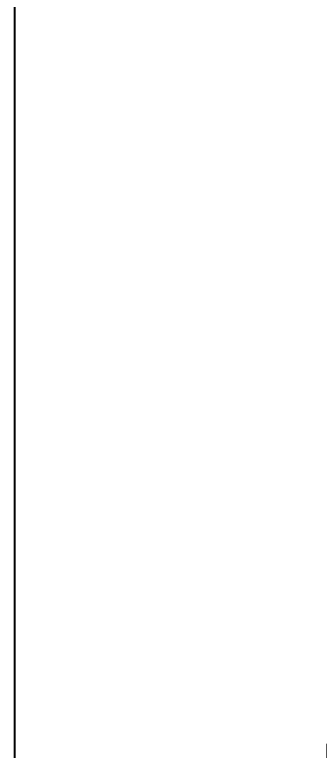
# Model space of a CAD drawing. Header units: centimetres. Extents: x 470464 to 524273, y 49611 to 59074.
# Drawn here: x 505415.4 to 505483.8, y 52479.5 to 52644.5 of the extents above; entities that cross this region are included whole.
import ezdxf

# ---------------------------------------------------------------- set-up
doc = ezdxf.new("R2010")
doc.units = ezdxf.units.CM
doc.header["$MEASUREMENT"] = 0
doc.layers.add('A-ANNO-REVC-01', color=1, linetype='Continuous', lineweight=15, true_color=0xff0000, plot=False)
doc.layers.add('vinç', color=7, linetype='Continuous')
doc.styles.add('BARIŞ BABUR-3', font='arial.ttf')
doc.dimstyles.new('AAA_A4 BVS STANDART', dxfattribs={"dimscale": 12, "dimtxt": 1.8, "dimasz": 1.6, "dimexe": 0.18, "dimexo": 0.0625, "dimgap": 0.09, "dimtad": 1, "dimtoh": 1, "dimdec": 0, "dimzin": 9, "dimdsep": 46, "dimtxsty": 'BARIŞ BABUR-3', "dimcen": 0.09, "dimclrd": 1, "dimclre": 1, "dimclrt": 2, "dimadec": 0, "dimazin": 0, "dimtfac": 1, "dimtdec": 0, "dimtofl": 0, "dimtmove": 0, "dimatfit": 3, "dimfxl": 1, "dimtolj": 1, "dimtzin": 0, "dimlwd": 9, "dimlwe": 9, "dimarcsym": 0})

# ---------------------------------------------------------------- blocks, each defined once
blk = doc.blocks.new('*D238')
at = {"layer": 'A-ANNO-REVC-01', "color": 1, "lineweight": 9, "transparency": 16777216}
for p, q in [((505485.43, 52480.96), (505485.43, 52419.06)), ((505490.63, 52480.96), (505490.63, 52419.06)), ((505472.63, 52420.5), (505448.84, 52420.5)), ((505503.43, 52420.5), (505516.23, 52420.5))]:
    blk.add_line(p, q, dxfattribs=at)
at = {"layer": 'A-ANNO-REVC-01', "color": 1, "transparency": 16777216}
for points in [[(505472.63, 52418.37), (505472.63, 52422.63), (505485.43, 52420.5)], [(505503.43, 52422.63), (505503.43, 52418.37), (505490.63, 52420.5)]]:
    blk.add_solid(points, dxfattribs=at)
at = {"layer": 'Defpoints', "color": 0, "transparency": 16777216}
for p in [(505485.43, 52481.46), (505490.63, 52481.46), (505485.43, 52420.5)]:
    blk.add_point(p, dxfattribs=at)
at = {"layer": 'A-ANNO-REVC-01', "color": 2, "transparency": 16777216, "insert": (505454.33, 52428.54), "char_height": 14.4, "attachment_point": 5, "style": 'BARIŞ BABUR-3'}
blk.add_mtext('\\A1;5', dxfattribs=at)

msp = doc.modelspace()

# ---------------------------------------------------------------- linework, layer by layer
at = {"layer": 'vinç', "color": 4}
msp.add_line((505415.43, 50097.11), (505415.43, 58147.11), dxfattribs=at)

# ---------------------------------------------------------------- dimensions: what is measured, and where the dimension line sits
at = {"layer": 'A-ANNO-REVC-01', "color": 6}
dim = msp.add_linear_dim(base=(505485.43, 52420.5), p1=(505490.63, 52481.46), p2=(505485.43, 52481.46), dimstyle='AAA_A4 BVS STANDART', override={"dimscale": 8}, dxfattribs=at)
dim.commit()
dim.dimension.update_dxf_attribs({"geometry": '*D238', "text_midpoint": (505454.33, 52428.54)})

doc.saveas('drawing.dxf')
